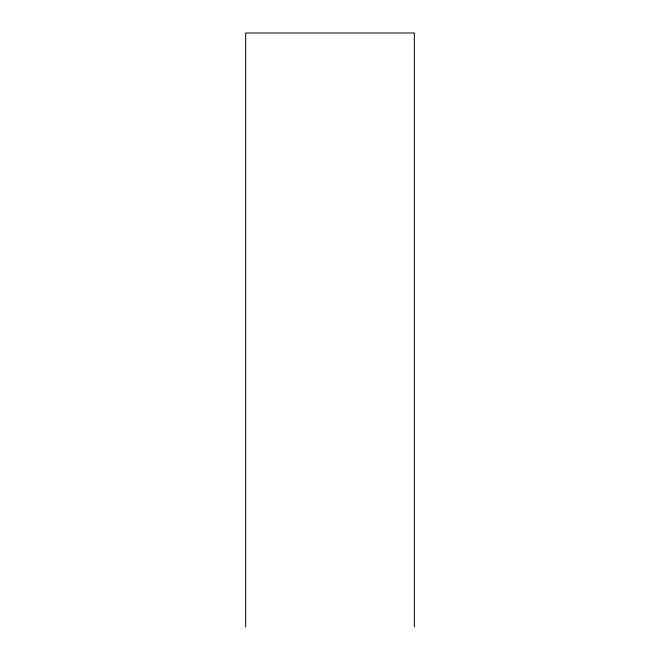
<?xml version="1.0" encoding="UTF-8"?>
<svg xmlns="http://www.w3.org/2000/svg" width="660" height="660" viewBox="0 0 660 660"><rect width="100%" height="100%" fill="white"/><g stroke="black" fill="none" stroke-linecap="round" stroke-linejoin="round"><path stroke-width="0.99" d="M414.332 627L414.332 33L245.668 33L245.668 627"/></g></svg>
